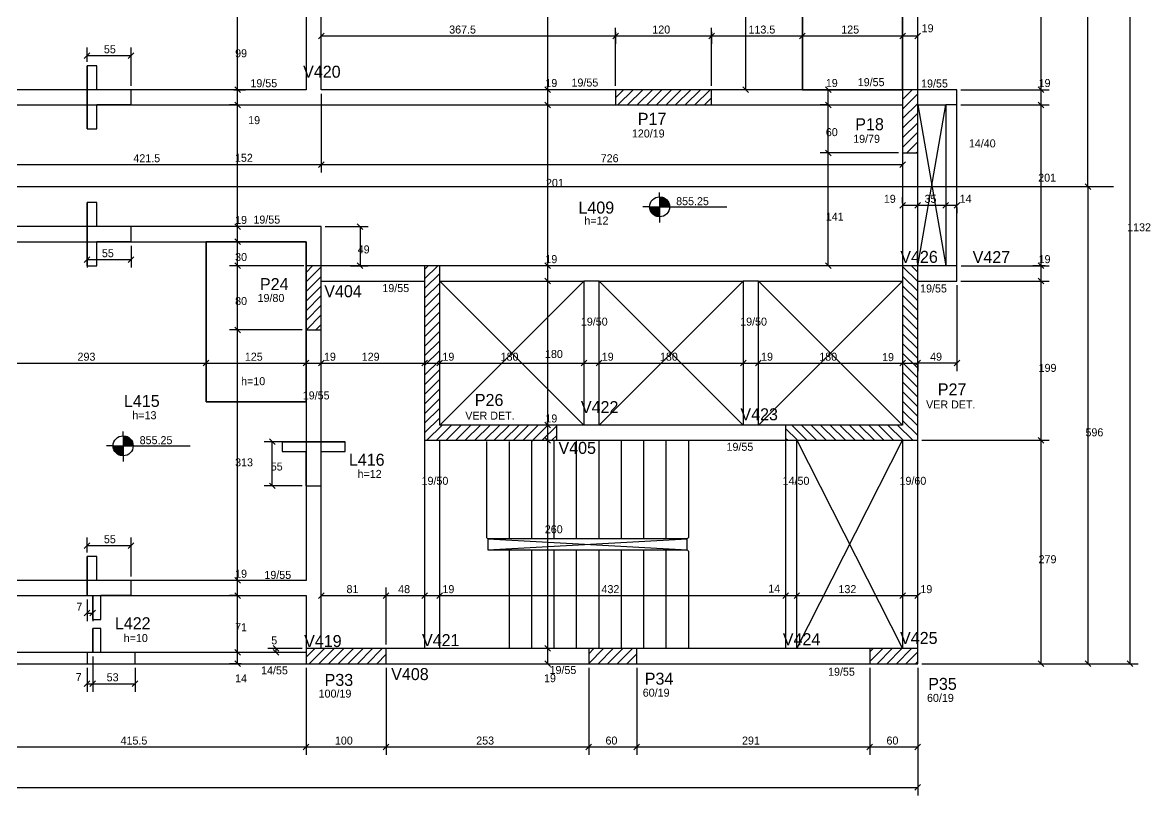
# Model space of a CAD drawing. Header units: metres. Extents: x -5 to 5810, y -6 to 3472.
# Drawn here: x 4354 to 5763, y 1891 to 2857 of the extents above; entities that cross this region are included whole.
import ezdxf

# ---------------------------------------------------------------- set-up
doc = ezdxf.new("R2010")
doc.units = ezdxf.units.M

msp = doc.modelspace()

# ---------------------------------------------------------------- linework, layer by layer
for centre in [(5150.186795, 2626.715016), (4480.042199, 2328.145008)]:
    msp.add_circle(centre, 12.5)
at = {"layer": '1', "color": 1}
for p, q in [((5472.59, 2754.025), (5507.59, 2553.025)), ((5472.59, 2553.025), (5507.59, 2754.025)), ((5472.59, 2754.025), (5507.59, 2553.025)), ((5472.59, 2553.025), (5507.59, 2754.025)), ((4875.59, 2534.025), (5055.59, 2354.025)), ((4875.59, 2354.025), (5055.59, 2534.025)), ((4875.59, 2534.025), (5055.59, 2354.025)), ((4875.59, 2354.025), (5055.59, 2534.025)), ((5074.59, 2534.025), (5254.59, 2354.025)), ((5074.59, 2354.025), (5254.59, 2534.025)), ((5074.59, 2534.025), (5254.59, 2354.025)), ((5074.59, 2354.025), (5254.59, 2534.025)), ((5273.59, 2534.025), (5453.59, 2354.025)), ((5273.59, 2354.025), (5453.59, 2534.025)), ((5273.59, 2534.025), (5453.59, 2354.025)), ((5273.59, 2354.025), (5453.59, 2534.025)), ((5321.59, 2335.025), (5453.59, 2075.025)), ((5321.59, 2075.025), (5453.59, 2335.025)), ((5321.59, 2335.025), (5453.59, 2075.025)), ((5321.59, 2075.025), (5453.59, 2335.025))]:
    msp.add_line(p, q, dxfattribs=at)
at = {"layer": '2', "color": 2}
for p, q in [((4724.054466, 2836.645057), (4731.125534, 2843.716124)), ((5091.554466, 2836.645057), (5098.625534, 2843.716124)), ((5211.554466, 2836.645057), (5218.625534, 2843.716124)), ((5211.554466, 2836.645057), (5218.625534, 2843.716124)), ((5325.054466, 2836.645057), (5332.125534, 2843.716124)), ((5325.054466, 2836.645057), (5332.125534, 2843.716124)), ((5450.054466, 2836.645057), (5457.125534, 2843.716124)), ((5450.054466, 2836.645057), (5457.125534, 2843.716124)), ((5450.054466, 2836.645057), (5457.125534, 2843.716124)), ((5469.054466, 2836.645057), (5476.125534, 2843.716124)), ((5469.054466, 2836.645057), (5476.125534, 2843.716124)), ((4431.469817, 2812.023682), (4438.540885, 2819.09475)), ((4431.469817, 2812.023682), (4438.540885, 2819.09475)), ((4486.469817, 2812.023682), (4493.540885, 2819.09475)), ((4486.469817, 2812.023682), (4493.540885, 2819.09475)), ((4626.466779, 2769.489466), (4619.395711, 2776.560534)), ((4626.466779, 2769.489466), (4619.395711, 2776.560534)), ((5014.010328, 2769.489466), (5006.93926, 2776.560534)), ((5014.010328, 2769.489466), (5006.93926, 2776.560534)), ((5014.010328, 2769.489466), (5006.93926, 2776.560534)), ((5261.304787, 2769.489466), (5254.23372, 2776.560534)), ((5364.334157, 2769.489466), (5357.263089, 2776.560534)), ((5364.334157, 2769.489466), (5357.263089, 2776.560534)), ((5630.121399, 2769.489466), (5623.050332, 2776.560534)), ((5630.121399, 2769.489466), (5623.050332, 2776.560534)), ((4626.466779, 2750.489466), (4619.395711, 2757.560534)), ((4626.466779, 2750.489466), (4619.395711, 2757.560534)), ((5014.010328, 2750.489466), (5006.93926, 2757.560534)), ((5014.010328, 2750.489466), (5006.93926, 2757.560534)), ((5364.334157, 2750.489466), (5357.263089, 2757.560534)), ((5364.334157, 2750.489466), (5357.263089, 2757.560534)), ((5630.121399, 2750.489466), (5623.050332, 2757.560534)), ((5630.121399, 2750.489466), (5623.050332, 2757.560534)), ((5364.334157, 2690.489466), (5357.263089, 2697.560534)), ((5364.334157, 2690.489466), (5357.263089, 2697.560534)), ((4724.054466, 2675.902112), (4731.125534, 2682.973179)), ((4724.054466, 2675.902112), (4731.125534, 2682.973179)), ((5450.054466, 2675.902112), (5457.125534, 2682.973179)), ((5688.664578, 2648.489466), (5681.59351, 2655.560534)), ((5450.054466, 2625.205038), (5457.125534, 2632.276105)), ((5469.054466, 2625.205038), (5476.125534, 2632.276105)), ((5469.054466, 2625.205038), (5476.125534, 2632.276105)), ((5504.054466, 2625.205038), (5511.125534, 2632.276105)), ((5504.054466, 2625.205038), (5511.125534, 2632.276105)), ((5518.054466, 2625.205038), (5525.125534, 2632.276105)), ((4626.466779, 2598.489466), (4619.395711, 2605.560534)), ((4626.466779, 2598.489466), (4619.395711, 2605.560534)), ((4772.554158, 2605.560534), (4779.625226, 2598.489466)), ((4626.466779, 2579.489466), (4619.395711, 2586.560534)), ((4626.466779, 2579.489466), (4619.395711, 2586.560534)), ((4431.469817, 2557.275305), (4438.540885, 2564.346373)), ((4486.469817, 2557.275305), (4493.540885, 2564.346373)), ((4626.466779, 2549.489466), (4619.395711, 2556.560534)), ((4626.466779, 2549.489466), (4619.395711, 2556.560534)), ((4772.554158, 2556.560534), (4779.625226, 2549.489466)), ((5014.010328, 2549.489466), (5006.93926, 2556.560534)), ((5014.010328, 2549.489466), (5006.93926, 2556.560534)), ((5364.334157, 2549.489466), (5357.263089, 2556.560534)), ((5630.121399, 2549.489466), (5623.050332, 2556.560534)), ((5630.121399, 2549.489466), (5623.050332, 2556.560534)), ((5014.010328, 2530.489466), (5006.93926, 2537.560534)), ((5014.010328, 2530.489466), (5006.93926, 2537.560534)), ((5630.121399, 2530.489466), (5623.050332, 2537.560534)), ((5630.121399, 2530.489466), (5623.050332, 2537.560534)), ((4626.466779, 2469.489466), (4619.395711, 2476.560534)), ((4626.466779, 2469.489466), (4619.395711, 2476.560534)), ((4580.054466, 2427.94605), (4587.125534, 2435.017118)), ((4580.054466, 2427.94605), (4587.125534, 2435.017118)), ((4705.054466, 2427.94605), (4712.125534, 2435.017118)), ((4705.054466, 2427.94605), (4712.125534, 2435.017118)), ((4705.054466, 2427.94605), (4712.125534, 2435.017118)), ((4724.054466, 2427.94605), (4731.125534, 2435.017118)), ((4724.054466, 2427.94605), (4731.125534, 2435.017118)), ((4853.054466, 2427.94605), (4860.125534, 2435.017118)), ((4853.054466, 2427.94605), (4860.125534, 2435.017118)), ((4872.054466, 2427.94605), (4879.125534, 2435.017118)), ((4872.054466, 2427.94605), (4879.125534, 2435.017118)), ((5052.054466, 2427.94605), (5059.125534, 2435.017118)), ((5052.054466, 2427.94605), (5059.125534, 2435.017118)), ((5071.054466, 2427.94605), (5078.125534, 2435.017118)), ((5071.054466, 2427.94605), (5078.125534, 2435.017118)), ((5251.054466, 2427.94605), (5258.125534, 2435.017118)), ((5251.054466, 2427.94605), (5258.125534, 2435.017118)), ((5270.054466, 2427.94605), (5277.125534, 2435.017118)), ((5270.054466, 2427.94605), (5277.125534, 2435.017118)), ((5450.054466, 2427.94605), (5457.125534, 2435.017118)), ((5450.054466, 2427.94605), (5457.125534, 2435.017118)), ((5476.125534, 2435.017118), (5469.054466, 2427.94605)), ((5469.054466, 2427.94605), (5476.125534, 2435.017118)), ((5469.054466, 2427.94605), (5476.125534, 2435.017118)), ((5525.125534, 2435.017118), (5518.054466, 2427.94605)), ((5014.010328, 2350.489466), (5006.93926, 2357.560534)), ((5014.010328, 2350.489466), (5006.93926, 2357.560534)), ((4669.947986, 2329.642791), (4662.876919, 2336.713858)), ((4669.947986, 2329.642791), (4662.876919, 2336.713858)), ((5014.010328, 2331.489466), (5006.93926, 2338.560534)), ((5014.010328, 2331.489466), (5006.93926, 2338.560534)), ((5630.121399, 2331.489466), (5623.050332, 2338.560534)), ((5630.121399, 2331.489466), (5623.050332, 2338.560534)), ((5630.121399, 2331.489466), (5623.050332, 2338.560534)), ((4669.947986, 2274.642791), (4662.876919, 2281.713858)), ((4669.947986, 2274.642791), (4662.876919, 2281.713858)), ((4431.469817, 2199.988981), (4438.540885, 2207.060049)), ((4431.469817, 2199.988981), (4438.540885, 2207.060049)), ((4486.469817, 2199.988981), (4493.540885, 2207.060049)), ((4486.469817, 2199.988981), (4493.540885, 2207.060049)), ((4626.466779, 2156.489466), (4619.395711, 2163.560534)), ((4626.466779, 2156.489466), (4619.395711, 2163.560534)), ((4626.466779, 2137.489466), (4619.395711, 2144.560534)), ((4626.466779, 2137.489466), (4619.395711, 2144.560534)), ((4724.054466, 2137.600859), (4731.125534, 2144.671927)), ((4805.054466, 2137.600859), (4812.125534, 2144.671927)), ((4805.054466, 2137.600859), (4812.125534, 2144.671927)), ((4853.054466, 2137.600859), (4860.125534, 2144.671927)), ((4853.054466, 2137.600859), (4860.125534, 2144.671927)), ((4872.054466, 2137.600859), (4879.125534, 2144.671927)), ((4872.054466, 2137.600859), (4879.125534, 2144.671927)), ((5304.054466, 2137.600859), (5311.125534, 2144.671927)), ((5304.054466, 2137.600859), (5311.125534, 2144.671927)), ((5318.054466, 2137.600859), (5325.125534, 2144.671927)), ((5318.054466, 2137.600859), (5325.125534, 2144.671927)), ((5450.054466, 2137.600859), (5457.125534, 2144.671927)), ((5450.054466, 2137.600859), (5457.125534, 2144.671927)), ((5469.054466, 2137.600859), (5476.125534, 2144.671927)), ((4431.469817, 2115.695846), (4438.540885, 2122.766914)), ((4431.469817, 2115.695846), (4438.540885, 2122.766914)), ((4438.469817, 2115.695846), (4445.540885, 2122.766914)), ((4438.469817, 2115.695846), (4445.540885, 2122.766914)), ((4626.466779, 2066.489466), (4619.395711, 2073.560534)), ((4626.466779, 2066.489466), (4619.395711, 2073.560534)), ((4667.453639, 2078.560534), (4674.524707, 2071.489466)), ((4667.453639, 2073.560534), (4674.524707, 2066.489466)), ((5014.010328, 2071.489466), (5006.93926, 2078.560534)), ((5014.010328, 2071.489466), (5006.93926, 2078.560534)), ((4626.466779, 2052.489466), (4619.395711, 2059.560534)), ((5014.010328, 2052.489466), (5006.93926, 2059.560534)), ((5630.121399, 2052.489466), (5623.050332, 2059.560534)), ((5681.59351, 2059.560534), (5688.664578, 2052.489466)), ((5741.298209, 2052.489466), (5734.227141, 2059.560534)), ((5741.298209, 2052.489466), (5734.227141, 2059.560534)), ((4431.469817, 2027.494242), (4438.540885, 2034.56531)), ((4431.469817, 2027.494242), (4438.540885, 2034.56531)), ((4438.469817, 2027.494242), (4445.540885, 2034.56531)), ((4438.469817, 2027.494242), (4445.540885, 2034.56531)), ((4438.469817, 2027.494242), (4445.540885, 2034.56531)), ((4438.469817, 2027.494242), (4445.540885, 2034.56531)), ((4491.469817, 2027.494242), (4498.540885, 2034.56531)), ((4491.469817, 2027.494242), (4498.540885, 2034.56531)), ((4705.054466, 1948.438085), (4712.125534, 1955.509152)), ((4705.054466, 1948.438085), (4712.125534, 1955.509152)), ((4805.054466, 1948.438085), (4812.125534, 1955.509152)), ((4805.054466, 1948.438085), (4812.125534, 1955.509152)), ((5058.054466, 1948.438085), (5065.125534, 1955.509152)), ((5058.054466, 1948.438085), (5065.125534, 1955.509152)), ((5118.054466, 1948.438085), (5125.125534, 1955.509152)), ((5118.054466, 1948.438085), (5125.125534, 1955.509152)), ((5409.054466, 1948.438085), (5416.125534, 1955.509152)), ((5409.054466, 1948.438085), (5416.125534, 1955.509152)), ((5469.054466, 1948.438085), (5476.125534, 1955.509152)), ((5469.054466, 1897.874697), (5476.125534, 1904.945765))]:
    msp.add_line(p, q, dxfattribs=at)
at = {"layer": '3', "color": 3}
for p, q in [((5095.09, 2763.051836), (5105.063164, 2773.025)), ((5098.08398, 2754.025), (5117.08398, 2773.025)), ((5110.104795, 2754.025), (5129.104795, 2773.025)), ((5122.12561, 2754.025), (5141.12561, 2773.025)), ((5134.146425, 2754.025), (5153.146425, 2773.025)), ((5146.167241, 2754.025), (5165.167241, 2773.025)), ((5158.188056, 2754.025), (5177.188056, 2773.025)), ((5170.208871, 2754.025), (5189.208871, 2773.025)), ((5182.229687, 2754.025), (5201.229687, 2773.025)), ((5194.250502, 2754.025), (5213.250502, 2773.025)), ((5206.271317, 2754.025), (5215.09, 2762.843683)), ((5453.59, 2772.948193), (5453.666807, 2773.025)), ((5453.59, 2760.927377), (5465.687623, 2773.025)), ((5453.59, 2748.906562), (5472.59, 2767.906562)), ((5453.59, 2736.885747), (5472.59, 2755.885747)), ((5453.59, 2724.864931), (5472.59, 2743.864931)), ((5453.59, 2712.844116), (5472.59, 2731.844116)), ((5453.59, 2700.823301), (5472.59, 2719.823301)), ((5458.812514, 2694.025), (5472.59, 2707.802486)), ((5470.83333, 2694.025), (5472.59, 2695.78167)), ((5150.186795, 2639.215016), (5150.186795, 2644.71976)), ((5150.186795, 2639.215016), (5150.186795, 2614.215016)), ((5150.186795, 2638.607669), (5154.03592, 2638.607669)), ((5150.186795, 2637.81482), (5155.935258, 2637.81482)), ((5150.186795, 2637.021971), (5157.259053, 2637.021971)), ((5150.186795, 2636.22911), (5158.294314, 2636.22911)), ((5150.186795, 2635.43632), (5159.141654, 2635.43632)), ((5150.186795, 2634.643471), (5159.850663, 2634.643471)), ((5137.686795, 2626.715016), (5129.260091, 2626.715016)), ((5150.186747, 2625.922215), (5137.686747, 2625.922215)), ((5137.686795, 2626.715016), (5162.686795, 2626.715016)), ((5150.186747, 2625.129366), (5137.787741, 2625.129366)), ((5150.186747, 2624.336517), (5137.915105, 2624.336517)), ((5150.186747, 2623.543668), (5138.095731, 2623.543668)), ((5150.186747, 2622.750866), (5138.332003, 2622.750866)), ((5150.186747, 2621.95797), (5138.627309, 2621.95797)), ((5150.186747, 2621.165168), (5138.986367, 2621.165168)), ((5150.186795, 2633.85061), (5160.45, 2633.85061)), ((5150.186795, 2633.057761), (5160.958022, 2633.057761)), ((5150.186795, 2632.264912), (5161.387175, 2632.264912)), ((5150.186795, 2631.472063), (5161.746234, 2631.472063)), ((5150.186795, 2630.679214), (5162.041539, 2630.679214)), ((5150.186795, 2629.886413), (5162.277812, 2629.886413)), ((5150.186795, 2629.093564), (5162.45839, 2629.093564)), ((5150.186795, 2628.300715), (5162.585801, 2628.300715)), ((5150.186795, 2627.507865), (5162.686795, 2627.507865)), ((5162.686795, 2626.715016), (5234.109544, 2626.715016)), ((5150.186747, 2620.372319), (5139.41552, 2620.372319)), ((5150.186747, 2619.57947), (5139.923543, 2619.57947)), ((5150.186747, 2618.786621), (5140.522927, 2618.786621)), ((5150.186747, 2617.99382), (5141.231889, 2617.99382)), ((5150.186747, 2617.200911), (5142.079228, 2617.200911)), ((5150.186747, 2616.40811), (5143.114489, 2616.40811)), ((5150.186747, 2615.615261), (5144.438285, 2615.615261)), ((5150.186747, 2614.822412), (5146.33767, 2614.822412)), ((5150.186795, 2614.215016), (5150.186795, 2607.346484)), ((4708.59, 2544.84325), (4716.77175, 2553.025)), ((4708.59, 2532.822434), (4727.59, 2551.822434)), ((4856.59, 2548.593466), (4861.021534, 2553.025)), ((4856.59, 2536.572651), (4873.042349, 2553.025)), ((5453.59, 2552.272977), (5472.59, 2533.272977)), ((5464.858792, 2553.025), (5472.59, 2545.293792)), ((4708.59, 2520.801619), (4727.59, 2539.801619)), ((4856.59, 2524.551836), (4875.59, 2543.551836)), ((5453.59, 2540.252161), (5472.59, 2521.252161)), ((4708.59, 2508.780804), (4727.59, 2527.780804)), ((4856.59, 2512.53102), (4875.59, 2531.53102)), ((5453.59, 2528.231346), (5472.59, 2509.231346)), ((4708.59, 2496.759988), (4727.59, 2515.759988)), ((4856.59, 2500.510205), (4875.59, 2519.510205)), ((5453.59, 2516.210531), (5472.59, 2497.210531)), ((4708.59, 2484.739173), (4727.59, 2503.739173)), ((4856.59, 2488.48939), (4875.59, 2507.48939)), ((4856.59, 2476.468575), (4875.59, 2495.468575)), ((5453.59, 2504.189715), (5472.59, 2485.189715)), ((4708.896642, 2473.025), (4727.59, 2491.718358)), ((4720.917457, 2473.025), (4727.59, 2479.697543)), ((4856.59, 2464.447759), (4875.59, 2483.447759)), ((5453.59, 2492.1689), (5472.59, 2473.1689)), ((5453.59, 2480.148085), (5472.59, 2461.148085)), ((4856.59, 2452.426944), (4875.59, 2471.426944)), ((5453.59, 2468.12727), (5472.59, 2449.12727)), ((4856.59, 2440.406129), (4875.59, 2459.406129)), ((5453.59, 2456.106454), (5472.59, 2437.106454)), ((4856.59, 2428.385313), (4875.59, 2447.385313)), ((5453.59, 2444.085639), (5472.59, 2425.085639)), ((4856.59, 2416.364498), (4875.59, 2435.364498)), ((4856.59, 2404.343683), (4875.59, 2423.343683)), ((5453.59, 2432.064824), (5472.59, 2413.064824)), ((4856.59, 2392.322868), (4875.59, 2411.322868)), ((5453.59, 2420.044009), (5472.59, 2401.044009)), ((4856.59, 2380.302052), (4875.59, 2399.302052)), ((5453.59, 2408.023193), (5472.59, 2389.023193)), ((5453.59, 2396.002378), (5472.59, 2377.002378)), ((4856.59, 2368.281237), (4875.59, 2387.281237)), ((5453.59, 2383.981563), (5472.59, 2364.981563)), ((4856.59, 2356.260422), (4875.59, 2375.260422)), ((5453.59, 2371.960747), (5472.59, 2352.960747)), ((4856.59, 2344.239606), (4875.59, 2363.239606)), ((4859.396209, 2335.025), (4878.396209, 2354.025)), ((4871.417024, 2335.025), (4890.417024, 2354.025)), ((4883.437839, 2335.025), (4902.437839, 2354.025)), ((4895.458655, 2335.025), (4914.458655, 2354.025)), ((4907.47947, 2335.025), (4926.47947, 2354.025)), ((4919.500285, 2335.025), (4938.500285, 2354.025)), ((4931.521101, 2335.025), (4950.521101, 2354.025)), ((4943.541916, 2335.025), (4962.541916, 2354.025)), ((4955.562731, 2335.025), (4974.562731, 2354.025)), ((4967.583546, 2335.025), (4986.583546, 2354.025)), ((4979.604362, 2335.025), (4998.604362, 2354.025)), ((4991.625177, 2335.025), (5010.625177, 2354.025)), ((5003.645992, 2335.025), (5021.59, 2352.969008)), ((5315.255149, 2354.025), (5334.255149, 2335.025)), ((5327.275964, 2354.025), (5346.275964, 2335.025)), ((5339.296779, 2354.025), (5358.296779, 2335.025)), ((5351.317595, 2354.025), (5370.317595, 2335.025)), ((5363.33841, 2354.025), (5382.33841, 2335.025)), ((5375.359225, 2354.025), (5394.359225, 2335.025)), ((5387.38004, 2354.025), (5406.38004, 2335.025)), ((5399.400856, 2354.025), (5418.400856, 2335.025)), ((5411.421671, 2354.025), (5430.421671, 2335.025)), ((5423.442486, 2354.025), (5442.442486, 2335.025)), ((5435.463302, 2354.025), (5454.463302, 2335.025)), ((5447.484117, 2354.025), (5466.484117, 2335.025)), ((5453.59, 2359.939932), (5472.59, 2340.939932)), ((4480.042199, 2340.645008), (4480.042199, 2346.149752)), ((4480.042199, 2340.645008), (4480.042199, 2315.645008)), ((4480.042199, 2340.037661), (4483.891324, 2340.037661)), ((4480.042199, 2339.244811), (4485.790662, 2339.244811)), ((5015.666807, 2335.025), (5021.59, 2340.948193)), ((5307.59, 2349.669333), (5322.234333, 2335.025)), ((4467.542199, 2328.145008), (4459.115495, 2328.145008)), ((4480.042152, 2327.352207), (4467.542152, 2327.352207)), ((4467.542199, 2328.145008), (4492.542199, 2328.145008)), ((4480.042152, 2326.559358), (4467.643146, 2326.559358)), ((4480.042152, 2325.766509), (4467.770509, 2325.766509)), ((4480.042152, 2324.973659), (4467.951135, 2324.973659)), ((4480.042199, 2338.451962), (4487.114457, 2338.451962)), ((4480.042199, 2337.659101), (4488.149719, 2337.659101)), ((4480.042199, 2336.866312), (4488.997058, 2336.866312)), ((4480.042199, 2336.073463), (4489.706067, 2336.073463)), ((4480.042199, 2335.280602), (4490.305404, 2335.280602)), ((4480.042199, 2334.487753), (4490.813426, 2334.487753)), ((4480.042199, 2333.694904), (4491.24258, 2333.694904)), ((4480.042199, 2332.902055), (4491.601638, 2332.902055)), ((4480.042199, 2332.109206), (4491.896943, 2332.109206)), ((4480.042199, 2331.316404), (4492.133216, 2331.316404)), ((4480.042199, 2330.523555), (4492.313794, 2330.523555)), ((4480.042199, 2329.730706), (4492.441205, 2329.730706)), ((4480.042199, 2328.937857), (4492.542199, 2328.937857)), ((4492.542199, 2328.145008), (4563.964948, 2328.145008)), ((5307.59, 2337.648518), (5310.213518, 2335.025)), ((4480.042152, 2324.180858), (4468.187408, 2324.180858)), ((4480.042152, 2323.387961), (4468.482713, 2323.387961)), ((4480.042152, 2322.59516), (4468.841771, 2322.59516)), ((4480.042152, 2321.802311), (4469.270925, 2321.802311)), ((4480.042152, 2321.009462), (4469.778947, 2321.009462)), ((4480.042152, 2320.216613), (4470.378331, 2320.216613)), ((4480.042152, 2319.423811), (4471.087293, 2319.423811)), ((4480.042152, 2318.630903), (4471.934633, 2318.630903)), ((4480.042152, 2317.838101), (4472.969894, 2317.838101)), ((4480.042152, 2317.045252), (4474.293689, 2317.045252)), ((4480.042152, 2316.252403), (4476.193074, 2316.252403)), ((4480.042199, 2315.645008), (4480.042199, 2308.776476)), ((4708.59, 2064.010638), (4719.604362, 2075.025)), ((4712.625177, 2056.025), (4731.625177, 2075.025)), ((4724.645992, 2056.025), (4743.645992, 2075.025)), ((4736.666807, 2056.025), (4755.666807, 2075.025)), ((4748.687623, 2056.025), (4767.687623, 2075.025)), ((4760.708438, 2056.025), (4779.708438, 2075.025)), ((4772.729253, 2056.025), (4791.729253, 2075.025)), ((4784.750069, 2056.025), (4803.750069, 2075.025)), ((5061.59, 2068.406995), (5068.208005, 2075.025)), ((5061.59, 2056.38618), (5080.22882, 2075.025)), ((5073.249635, 2056.025), (5092.249635, 2075.025)), ((5085.270451, 2056.025), (5104.270451, 2075.025)), ((5097.291266, 2056.025), (5116.291266, 2075.025)), ((5412.59, 2070.803352), (5416.811648, 2075.025)), ((5412.59, 2058.782537), (5428.832463, 2075.025)), ((5421.853278, 2056.025), (5440.853278, 2075.025)), ((5433.874094, 2056.025), (5452.874094, 2075.025)), ((5445.894909, 2056.025), (5464.894909, 2075.025)), ((4796.770884, 2056.025), (4808.59, 2067.844116)), ((5109.312081, 2056.025), (5121.59, 2068.302919)), ((5457.915724, 2056.025), (5472.59, 2070.699276)), ((5469.93654, 2056.025), (5472.59, 2058.67846)), ((5121.332896, 2056.025), (5121.59, 2056.282104))]:
    msp.add_line(p, q, dxfattribs=at)
for points in [[(5453.59, 3053.025), (5453.59, 2773.025)], [(5472.59, 2773.025), (5472.59, 3053.025)], [(5328.59, 2773.025), (5453.59, 2773.025), (5453.59, 2973.025), (5328.59, 2973.025), (5328.59, 2773.025)], [(4708.59, 2872.025), (4708.59, 2773.025)], [(4727.59, 2773.025), (4727.59, 2872.025)], [(4708.59, 2773.025), (4306.09, 2773.025)], [(5095.09, 2773.025), (4727.59, 2773.025)], [(5453.59, 2773.025), (5215.09, 2773.025)], [(5521.59, 2773.025), (5472.59, 2773.025)], [(5521.59, 2534.025), (5521.59, 2773.025)], [(4306.09, 2754.025), (4718.09, 2754.025)], [(4718.09, 2754.025), (5095.09, 2754.025)], [(5215.09, 2754.025), (5453.59, 2754.025)], [(5472.59, 2754.025), (5507.59, 2754.025)], [(5521.59, 2754.025), (5507.59, 2754.025)], [(5507.59, 2754.025), (5507.59, 2553.025)], [(5453.59, 2694.025), (5453.59, 2553.025)], [(5472.59, 2553.025), (5472.59, 2694.025)], [(4727.59, 2602.025), (4281.09, 2602.025)], [(4727.59, 2553.025), (4727.59, 2602.025)], [(4290.59, 2583.025), (4708.59, 2583.025)], [(4583.59, 2383.025), (4708.59, 2383.025), (4708.59, 2583.025), (4583.59, 2583.025), (4583.59, 2383.025)], [(4708.59, 2583.025), (4708.59, 2553.025)], [(4856.59, 2553.025), (4727.59, 2553.025)], [(5065.09, 2553.025), (4875.59, 2553.025)], [(5264.09, 2553.025), (5065.09, 2553.025)], [(5453.59, 2553.025), (5264.09, 2553.025)], [(5507.59, 2553.025), (5472.59, 2553.025)], [(5521.59, 2553.025), (5507.59, 2553.025)], [(4727.59, 2534.025), (4856.59, 2534.025)], [(4875.59, 2534.025), (5055.59, 2534.025)], [(5074.59, 2534.025), (5055.59, 2534.025)], [(5055.59, 2534.025), (5055.59, 2354.025)], [(5074.59, 2354.025), (5074.59, 2534.025)], [(5074.59, 2534.025), (5254.59, 2534.025)], [(5273.59, 2534.025), (5254.59, 2534.025)], [(5254.59, 2534.025), (5254.59, 2354.025)], [(5273.59, 2354.025), (5273.59, 2534.025)], [(5273.59, 2534.025), (5453.59, 2534.025)], [(5472.59, 2534.025), (5521.59, 2534.025)], [(4708.59, 2473.025), (4708.59, 2160.025)], [(4727.59, 2157.747239), (4727.59, 2473.025)], [(5055.59, 2354.025), (5021.59, 2354.025)], [(5074.59, 2354.025), (5055.59, 2354.025)], [(5254.59, 2354.025), (5074.59, 2354.025)], [(5273.59, 2354.025), (5254.59, 2354.025)], [(5307.59, 2354.025), (5273.59, 2354.025)], [(4856.59, 2335.025), (4856.59, 2075.025)], [(4875.59, 2075.025), (4875.59, 2335.025)], [(5021.59, 2335.025), (5065.09, 2335.025)], [(5065.09, 2335.025), (5264.09, 2335.025)], [(5264.09, 2335.025), (5307.59, 2335.025)], [(5307.59, 2335.025), (5307.59, 2075.025)], [(5321.59, 2075.025), (5321.59, 2335.025)], [(5453.59, 2335.025), (5453.59, 2075.025)], [(5472.59, 2075.025), (5472.59, 2335.025)], [(4708.59, 2160.025), (4290.59, 2160.025)], [(4727.59, 2075.025), (4727.59, 2157.747239)], [(4290.59, 2141.025), (4708.59, 2141.025)], [(4708.59, 2141.025), (4708.59, 2075.025)], [(4856.59, 2075.025), (4808.59, 2075.025)], [(4875.59, 2075.025), (4856.59, 2075.025)], [(5061.59, 2075.025), (4875.59, 2075.025)], [(5307.59, 2075.025), (5121.59, 2075.025)], [(5321.59, 2075.025), (5307.59, 2075.025)], [(5412.59, 2075.025), (5321.59, 2075.025)], [(4708.59, 2070.025), (4293.09, 2070.025)], [(4293.09, 2056.025), (4708.59, 2056.025)], [(4808.59, 2056.025), (4866.09, 2056.025)], [(4866.09, 2056.025), (5061.59, 2056.025)], [(5121.59, 2056.025), (5314.59, 2056.025)], [(5314.59, 2056.025), (5412.59, 2056.025)]]:
    msp.add_lwpolyline(points, dxfattribs=at)
at = {"layer": '6', "color": 6}
for p, q in [((4435.005351, 2773.025), (4435.005351, 2803.025)), ((4447.005351, 2773.025), (4447.005351, 2803.025)), ((4435.005351, 2754.025), (4435.005351, 2773.025)), ((4490.005351, 2773.025), (4447.005351, 2773.025)), ((4490.005351, 2754.025), (4490.005351, 2773.025)), ((4435.005351, 2724.025), (4435.005351, 2754.025)), ((4490.005351, 2754.025), (4447.005351, 2754.025)), ((4447.005351, 2724.025), (4447.005351, 2754.025)), ((4435.005351, 2602.025), (4435.005351, 2632.025)), ((4447.005351, 2602.025), (4447.005351, 2632.025)), ((4435.005351, 2583.025), (4435.005351, 2602.025)), ((4490.005351, 2602.025), (4447.005351, 2602.025)), ((4490.005351, 2583.025), (4490.005351, 2602.025)), ((4435.005351, 2553.025), (4435.005351, 2583.025)), ((4490.005351, 2583.025), (4447.005351, 2583.025)), ((4447.005351, 2553.025), (4447.005351, 2583.025)), ((4678.59, 2333.178324), (4708.59, 2333.178324)), ((4708.59, 2333.178324), (4727.59, 2333.178324)), ((4727.59, 2333.178324), (4757.59, 2333.178324)), ((4678.59, 2321.178324), (4708.59, 2321.178324)), ((4708.59, 2278.178324), (4708.59, 2321.178324)), ((4727.59, 2321.178324), (4757.59, 2321.178324)), ((4727.59, 2278.178324), (4727.59, 2321.178324)), ((4708.59, 2278.178324), (4727.59, 2278.178324)), ((4435.005351, 2160.025), (4435.005351, 2190.025)), ((4447.005351, 2160.025), (4447.005351, 2190.025)), ((4435.005351, 2141.025), (4435.005351, 2160.025)), ((4490.005351, 2160.025), (4447.005351, 2160.025)), ((4490.005351, 2141.025), (4490.005351, 2160.025)), ((4435.005351, 2141.025), (4442.005351, 2141.025)), ((4442.005351, 2111.025), (4442.005351, 2141.025)), ((4490.005351, 2141.025), (4452.005351, 2141.025)), ((4452.005351, 2111.025), (4452.005351, 2141.025)), ((4442.005351, 2070.025), (4442.005351, 2100.025)), ((4452.005351, 2070.025), (4452.005351, 2100.025)), ((4435.005351, 2070.025), (4435.005351, 2056.025)), ((4442.005351, 2070.025), (4435.005351, 2070.025)), ((4495.005351, 2070.025), (4452.005351, 2070.025)), ((4495.005351, 2056.025), (4495.005351, 2070.025)), ((4435.005351, 2056.025), (4495.005351, 2056.025))]:
    msp.add_line(p, q, dxfattribs=at)
at = {"layer": '7', "color": 7}
for points in [[(5095.09, 2754.025), (5215.09, 2754.025), (5215.09, 2773.025), (5095.09, 2773.025), (5095.09, 2754.025)], [(5453.59, 2694.025), (5472.59, 2694.025), (5472.59, 2773.025), (5453.59, 2773.025), (5453.59, 2694.025)], [(4708.59, 2473.025), (4727.59, 2473.025), (4727.59, 2553.025), (4708.59, 2553.025), (4708.59, 2473.025)], [(4856.59, 2335.025), (5021.59, 2335.025), (5021.59, 2354.025), (4875.59, 2354.025), (4875.59, 2553.025), (4856.59, 2553.025), (4856.59, 2335.025)], [(5472.59, 2335.025), (5472.59, 2553.025), (5453.59, 2553.025), (5453.59, 2354.025), (5307.59, 2354.025), (5307.59, 2335.025), (5472.59, 2335.025)], [(4708.59, 2056.025), (4808.59, 2056.025), (4808.59, 2075.025), (4708.59, 2075.025), (4708.59, 2056.025)], [(5061.59, 2056.025), (5121.59, 2056.025), (5121.59, 2075.025), (5061.59, 2075.025), (5061.59, 2056.025)], [(5412.59, 2056.025), (5472.59, 2056.025), (5472.59, 2075.025), (5412.59, 2075.025), (5412.59, 2056.025)]]:
    msp.add_lwpolyline(points, dxfattribs=at)
at = {"layer": '8', "color": 8}
for points in [[(4435.005351, 2724.025), (4447.005351, 2724.025), (4447.005351, 2754.025), (4490.005351, 2754.025), (4490.005351, 2773.025), (4447.005351, 2773.025), (4447.005351, 2803.025), (4435.005351, 2803.025), (4435.005351, 2724.025)], [(4435.005351, 2553.025), (4447.005351, 2553.025), (4447.005351, 2583.025), (4490.005351, 2583.025), (4490.005351, 2602.025), (4447.005351, 2602.025), (4447.005351, 2632.025), (4435.005351, 2632.025), (4435.005351, 2553.025)], [(4678.59, 2333.178324), (4678.59, 2321.178324), (4708.59, 2321.178324), (4708.59, 2278.178324), (4727.59, 2278.178324), (4727.59, 2321.178324), (4757.59, 2321.178324), (4757.59, 2333.178324), (4678.59, 2333.178324)], [(4442.005351, 2111.025), (4452.005351, 2111.025), (4452.005351, 2141.025), (4490.005351, 2141.025), (4490.005351, 2160.025), (4447.005351, 2160.025), (4447.005351, 2190.025), (4435.005351, 2190.025), (4435.005351, 2141.025), (4442.005351, 2141.025), (4442.005351, 2111.025)], [(4435.005351, 2056.025), (4495.005351, 2056.025), (4495.005351, 2070.025), (4452.005351, 2070.025), (4452.005351, 2100.025), (4442.005351, 2100.025), (4442.005351, 2070.025), (4435.005351, 2070.025), (4435.005351, 2056.025)]]:
    msp.add_lwpolyline(points, dxfattribs=at)
at = {"layer": '9', "color": 9}
for p, q in [((5685.129044, 2652.025), (5685.129044, 3188.025)), ((5737.762675, 2056.025), (5737.762675, 3188.025)), ((5010.474794, 2773.025), (5010.474794, 3084.025)), ((5626.585866, 2773.025), (5626.585866, 3053.025)), ((5257.769254, 2773.025), (5257.769254, 2973.025)), ((4622.931245, 2773.025), (4622.931245, 2872.025)), ((4727.59, 2820.794713), (4727.59, 2850.180591)), ((5095.09, 2778.025), (5095.09, 2850.180591)), ((5215.09, 2778.025), (5215.09, 2850.180591)), ((5328.59, 2846.860146), (5328.59, 2830.180591)), ((4727.59, 2840.180591), (5095.09, 2840.180591)), ((5095.09, 2845.180591), (5095.09, 2830.180591)), ((5095.09, 2840.180591), (5215.09, 2840.180591)), ((5215.09, 2845.180591), (5215.09, 2830.180591)), ((5215.09, 2845.180591), (5215.09, 2830.180591)), ((5215.09, 2840.180591), (5328.59, 2840.180591)), ((5328.59, 2840.180591), (5453.59, 2840.180591)), ((5453.59, 2843.258446), (5453.59, 2830.180591)), ((5453.59, 2840.180591), (5472.59, 2840.180591)), ((4435.005351, 2808.025), (4435.005351, 2825.559216)), ((4435.005351, 2808.025), (4435.005351, 2825.559216)), ((4490.005351, 2778.025), (4490.005351, 2825.559216)), ((4490.005351, 2778.025), (4490.005351, 2825.559216)), ((4435.005351, 2815.559216), (4490.005351, 2815.559216)), ((4435.005351, 2815.559216), (4490.005351, 2815.559216)), ((4618.272156, 2773.025), (4632.931245, 2773.025)), ((4622.931245, 2754.025), (4622.931245, 2773.025)), ((4727.59, 2768.025), (4727.59, 2669.437645)), ((5010.474794, 2754.025), (5010.474794, 2773.025)), ((5278.301404, 2773.025), (5247.769254, 2773.025)), ((5363.448634, 2773.025), (5350.798623, 2773.025)), ((5362.881931, 2773.025), (5350.798623, 2773.025)), ((5360.798623, 2754.025), (5360.798623, 2773.025)), ((5526.59, 2773.025), (5636.585866, 2773.025)), ((5626.585866, 2754.025), (5626.585866, 2773.025)), ((4620.996272, 2754.025), (4612.931245, 2754.025)), ((4622.931245, 2602.025), (4622.931245, 2754.025)), ((4727.59, 2749.025), (4727.59, 2669.437645)), ((5010.474794, 2553.025), (5010.474794, 2754.025)), ((5358.715279, 2754.025), (5350.798623, 2754.025)), ((5360.798623, 2694.025), (5360.798623, 2754.025)), ((5526.59, 2754.025), (5636.585866, 2754.025)), ((5626.585866, 2553.025), (5626.585866, 2754.025)), ((5448.59, 2694.025), (5350.798623, 2694.025)), ((5360.798623, 2553.025), (5360.798623, 2694.025)), ((4306.09, 2679.437645), (4727.59, 2679.437645)), ((4727.59, 2679.437645), (5453.59, 2679.437645)), ((5453.59, 2689.025), (5453.59, 2669.437645)), ((1835.89007, 2652.025), (5717.148403, 2652.025)), ((5685.129044, 2652.025), (5685.129044, 2056.025)), ((5453.59, 2631.287198), (5453.59, 2638.740572)), ((5472.59, 2633.214849), (5472.59, 2638.740572)), ((5453.59, 2628.740572), (5472.59, 2628.740572)), ((5472.59, 2628.740572), (5507.59, 2628.740572)), ((5507.59, 2628.822559), (5507.59, 2618.740572)), ((5507.59, 2628.740572), (5521.59, 2628.740572)), ((5521.59, 2625.843463), (5521.59, 2618.740572)), ((4620.598323, 2602.025), (4612.931245, 2602.025)), ((4622.931245, 2583.025), (4622.931245, 2602.025)), ((4732.59, 2602.025), (4786.089692, 2602.025)), ((4776.089692, 2602.025), (4776.089692, 2553.025)), ((4621.003449, 2583.025), (4632.931245, 2583.025)), ((4622.931245, 2553.025), (4622.931245, 2583.025)), ((4435.005351, 2578.025), (4435.005351, 2550.810839)), ((4490.005351, 2578.025), (4490.005351, 2550.810839)), ((4435.005351, 2560.810839), (4490.005351, 2560.810839)), ((4705.822265, 2553.025), (4612.931245, 2553.025)), ((4622.931245, 2473.025), (4622.931245, 2553.025)), ((4764.264124, 2553.025), (4786.089692, 2553.025)), ((5010.474794, 2534.025), (5010.474794, 2553.025)), ((5367.881913, 2553.025), (5350.798623, 2553.025)), ((5526.736009, 2553.025), (5636.585866, 2553.025)), ((5631.585866, 2553.025), (5616.585866, 2553.025)), ((5626.585866, 2534.025), (5626.585866, 2553.025)), ((5010.474794, 2354.025), (5010.474794, 2534.025)), ((5521.59, 2529.025), (5521.59, 2421.481584)), ((5526.59, 2534.025), (5636.585866, 2534.025)), ((5626.585866, 2335.025), (5626.585866, 2534.025)), ((4703.59, 2473.025), (4612.931245, 2473.025)), ((4622.931245, 2160.025), (4622.931245, 2473.025)), ((4583.59, 2431.924445), (4583.59, 2441.481584)), ((4290.59, 2431.481584), (4583.59, 2431.481584)), ((4583.59, 2431.481584), (4708.59, 2431.481584)), ((4708.59, 2431.481584), (4727.59, 2431.481584)), ((4727.59, 2431.481584), (4856.59, 2431.481584)), ((4856.59, 2431.481584), (4875.59, 2431.481584)), ((4875.59, 2431.481584), (5055.59, 2431.481584)), ((5055.59, 2431.481584), (5074.59, 2431.481584)), ((5074.59, 2431.481584), (5254.59, 2431.481584)), ((5254.59, 2431.481584), (5273.59, 2431.481584)), ((5273.59, 2431.481584), (5453.59, 2431.481584)), ((5453.59, 2431.481584), (5472.59, 2431.481584)), ((5472.59, 2433.603959), (5472.59, 2421.481584)), ((5521.59, 2431.481584), (5472.59, 2431.481584)), ((5010.474794, 2335.025), (5010.474794, 2354.025)), ((4680.081205, 2333.178324), (4656.412453, 2333.178324)), ((4680.081205, 2333.178324), (4656.412453, 2333.178324)), ((4666.412453, 2278.178324), (4666.412453, 2333.178324)), ((4666.412453, 2278.178324), (4666.412453, 2333.178324)), ((4934.09, 2333.525), (4934.09, 2213.525)), ((4962.09, 2333.525), (4962.09, 2212.025)), ((4991.59, 2335.025), (4990.09, 2333.525)), ((4990.09, 2333.525), (4990.09, 2212.025)), ((5014.010328, 2331.489466), (5006.93926, 2338.560534)), ((5014.010328, 2331.489466), (5006.93926, 2338.560534)), ((5014.010328, 2331.489466), (5006.93926, 2338.560534)), ((5014.010328, 2331.489466), (5006.93926, 2338.560534)), ((5010.474794, 2075.025), (5010.474794, 2335.025)), ((5010.474794, 2075.025), (5010.474794, 2335.025)), ((5010.474794, 2075.025), (5010.474794, 2335.025)), ((5018.09, 2335.025), (5018.09, 2212.025)), ((5046.09, 2335.025), (5046.09, 2212.025)), ((5074.09, 2335.025), (5074.09, 2212.025)), ((5102.09, 2335.025), (5102.09, 2212.025)), ((5130.09, 2335.025), (5130.09, 2212.025)), ((5158.09, 2335.025), (5158.09, 2212.025)), ((5186.09, 2335.025), (5186.09, 2213.525)), ((5477.59, 2335.025), (5636.585866, 2335.025)), ((5605.113926, 2335.025), (5636.585866, 2335.025)), ((5626.585866, 2056.025), (5626.585866, 2335.025)), ((4703.59, 2278.178324), (4656.412453, 2278.178324)), ((4703.59, 2278.178324), (4656.412453, 2278.178324)), ((4435.005351, 2195.025), (4435.005351, 2213.524515)), ((4435.005351, 2195.025), (4435.005351, 2213.524515)), ((4490.005351, 2165.025), (4490.005351, 2213.524515)), ((4490.005351, 2165.025), (4490.005351, 2213.524515)), ((4935.59, 2212.025), (4934.09, 2213.525)), ((4935.59, 2198.025), (5184.59, 2212.025)), ((4935.59, 2212.025), (5184.59, 2198.025)), ((5184.59, 2212.025), (5186.09, 2213.525)), ((4435.005351, 2203.524515), (4490.005351, 2203.524515)), ((4435.005351, 2203.524515), (4490.005351, 2203.524515)), ((4962.09, 2198.025), (4962.09, 2075.025)), ((4990.09, 2198.025), (4990.09, 2075.025)), ((5018.09, 2198.025), (5018.09, 2075.025)), ((5046.09, 2198.025), (5046.09, 2075.025)), ((5074.09, 2198.025), (5074.09, 2075.025)), ((5102.09, 2198.025), (5102.09, 2075.025)), ((5130.09, 2198.025), (5130.09, 2075.025)), ((5158.09, 2198.025), (5158.09, 2075.025)), ((5184.59, 2198.025), (5186.09, 2196.525)), ((5186.09, 2196.525), (5186.09, 2075.025)), ((4618.214804, 2160.025), (4612.931245, 2160.025)), ((4622.931245, 2141.025), (4622.931245, 2160.025)), ((4808.59, 2080.025), (4808.59, 2151.136393)), ((4435.005351, 2136.025), (4435.005351, 2109.23138)), ((4435.005351, 2136.025), (4435.005351, 2109.23138)), ((4623.318882, 2141.025), (4612.931245, 2141.025)), ((4622.931245, 2070.025), (4622.931245, 2141.025)), ((4727.59, 2141.136393), (4808.59, 2141.136393)), ((4808.59, 2141.136393), (4856.59, 2141.136393)), ((4856.59, 2141.136393), (4875.59, 2141.136393)), ((4875.59, 2141.136393), (5307.59, 2141.136393)), ((5307.59, 2141.136393), (5321.59, 2141.136393)), ((5321.59, 2141.136393), (5453.59, 2141.136393)), ((5453.59, 2141.136393), (5472.59, 2141.136393)), ((4435.005351, 2119.23138), (4442.005351, 2119.23138)), ((4435.005351, 2119.23138), (4442.005351, 2119.23138)), ((4442.005351, 2118.766763), (4442.005351, 2109.23138)), ((4442.005351, 2118.766763), (4442.005351, 2109.23138)), ((4703.59, 2075.025), (4660.989173, 2075.025)), ((4670.989173, 2075.025), (4670.989173, 2070.025)), ((5014.010328, 2071.489466), (5006.93926, 2078.560534)), ((5014.010328, 2071.489466), (5006.93926, 2078.560534)), ((5014.010328, 2071.489466), (5006.93926, 2078.560534)), ((5014.010328, 2071.489466), (5006.93926, 2078.560534)), ((5010.474794, 2056.025), (5010.474794, 2075.025)), ((4442.005351, 2065.025), (4442.005351, 2021.029776)), ((4442.005351, 2065.025), (4442.005351, 2021.029776)), ((4626.43804, 2070.025), (4612.931245, 2070.025)), ((4622.931245, 2056.025), (4622.931245, 2070.025)), ((4683.178174, 2070.025), (4660.989173, 2070.025)), ((4435.005351, 2051.025), (4435.005351, 2021.029776)), ((4435.005351, 2051.025), (4435.005351, 2021.029776)), ((4495.005351, 2051.025), (4495.005351, 2021.029776)), ((4495.005351, 2051.025), (4495.005351, 2021.029776)), ((4627.28872, 2056.025), (4612.931245, 2056.025)), ((4708.59, 2051.025), (4708.59, 1941.973619)), ((4808.59, 2051.025), (4808.59, 1941.973619)), ((5061.59, 2051.025), (5061.59, 1941.973619)), ((5121.59, 2051.025), (5121.59, 1941.973619)), ((5412.59, 2051.025), (5412.59, 1941.973619)), ((5472.59, 2051.025), (5472.59, 1941.973619)), ((5477.59, 2056.025), (5636.585866, 2056.025)), ((5631.585866, 2056.025), (5695.129044, 2056.025)), ((5690.129044, 2056.025), (5747.762675, 2056.025)), ((5690.129044, 2056.025), (5747.762675, 2056.025)), ((4435.005351, 2031.029776), (4442.005351, 2031.029776)), ((4435.005351, 2031.029776), (4442.005351, 2031.029776)), ((4442.005351, 2031.029776), (4495.005351, 2031.029776)), ((4442.005351, 2031.029776), (4495.005351, 2031.029776)), ((4293.09, 1951.973619), (4708.59, 1951.973619)), ((4708.59, 1951.973619), (4808.59, 1951.973619)), ((4808.59, 1951.973619), (5061.59, 1951.973619)), ((5061.59, 1951.973619), (5121.59, 1951.973619)), ((5121.59, 1951.973619), (5412.59, 1951.973619)), ((5412.59, 1951.973619), (5472.59, 1951.973619)), ((5472.59, 1946.973619), (5472.59, 1891.410231)), ((2099.09, 1901.410231), (5472.59, 1901.410231))]:
    msp.add_line(p, q, dxfattribs=at)
for points in [[(5453.59, 2773.025), (5328.59, 2773.025), (5328.59, 2973.025), (5453.59, 2973.025), (5453.59, 2773.025)], [(4708.59, 2383.025), (4583.59, 2383.025), (4583.59, 2583.025), (4708.59, 2583.025), (4708.59, 2383.025)], [(4935.59, 2198.025), (5184.59, 2198.025), (5184.59, 2212.025), (4935.59, 2212.025), (4935.59, 2198.025)]]:
    msp.add_lwpolyline(points, dxfattribs=at)

# ---------------------------------------------------------------- texts
at = {"layer": '2', "color": 2}
for s, p in [('367.5', (4887.34, 2843.180591)), ('120', (5141.09, 2843.180591)), ('113.5', (5261.218651, 2843.180591)), ('125', (5377.09, 2843.180591)), ('19', (5477.5199, 2844.79402)), ('55', (4456.005351, 2818.559216)), ('99', (4619.931245, 2813.525)), ('19', (5007.474794, 2776.35833)), ('19', (5357.798623, 2776.35833)), ('19', (5623.585866, 2776.35833)), ('19', (4636.239659, 2730.021724)), ('60', (5357.798623, 2715.025)), ('421.5', (4492.84, 2682.437645)), ('152', (4619.757407, 2682.973321)), ('726', (5076.59, 2682.437645)), ('201', (5623.083322, 2658.119122)), ('201', (5008.234772, 2651.606214)), ('19', (5430.25667, 2631.740572)), ('35', (5481.09, 2631.740572)), ('14', (5524.92333, 2631.740572)), ('19', (4619.931245, 2605.35833)), ('141', (5357.798623, 2609.525)), ('1132', (5734.214141, 2596.168326)), ('49', (4773.089692, 2568.525)), ('55', (4453.505351, 2563.810839)), ('30', (4619.931245, 2559.025)), ('19', (5007.474794, 2556.35833)), ('19', (5623.585866, 2556.35833)), ('80', (4619.931245, 2504.025)), ('293', (4423.09, 2434.481584)), ('125', (4632.09, 2434.481584)), ('19', (4730.92333, 2434.481584)), ('129', (4778.09, 2434.481584)), ('19', (4878.92333, 2434.481584)), ('180', (4951.59, 2434.481584)), ('180', (5007.037461, 2437.896989)), ('19', (5077.92333, 2434.481584)), ('180', (5150.59, 2434.481584)), ('19', (5276.92333, 2434.481584)), ('180', (5349.59, 2434.481584)), ('19', (5428.06429, 2433.966971)), ('49', (5488.09, 2434.481584)), ('199', (5623.585866, 2420.525)), ('19', (5007.474794, 2357.35833)), ('596', (5682.129044, 2340.025)), ('313', (4619.931245, 2302.525)), ('55', (4664.456356, 2297.310035)), ('260', (5006.820987, 2218.920746)), ('55', (4456.005351, 2206.524515)), ('279', (5623.585866, 2181.525)), ('19', (4619.931245, 2163.35833)), ('81', (4759.09, 2144.136393)), ('48', (4823.59, 2144.136393)), ('19', (4878.92333, 2144.136393)), ('432', (5077.59, 2144.136393)), ('14', (5285.899333, 2144.772654)), ('132', (5373.59, 2144.136393)), ('19', (5475.92333, 2144.136393)), ('7', (4421.672021, 2122.23138)), ('7', (4421.672021, 2122.23138)), ('71', (4619.931245, 2096.525)), ('5', (4665.070286, 2080.150872)), ('7', (4420.774223, 2034.247156)), ('53', (4459.505351, 2034.029776)), ('53', (4459.505351, 2034.029776)), ('19', (5005.805583, 2032.900321)), ('14', (4619.931245, 2032.69167)), ('415.5', (4476.84, 1954.973619)), ('100', (4744.59, 1954.973619)), ('253', (4921.09, 1954.973619)), ('60', (5082.59, 1954.973619)), ('291', (5253.09, 1954.973619)), ('60', (5433.59, 1954.973619))]:
    msp.add_text(s, height=10, dxfattribs=at).set_placement(p)
at = {"layer": '3', "color": 3}
for s, p in [('19/55', (4639.040997, 2776.113606)), ('19/55', (5040.139819, 2776.985102)), ('19/55', (5397.712103, 2777.453742)), ('19/55', (5476.824685, 2775.787669)), ('120/19', (5115.546944, 2713.323579)), ('19/79', (5391.994617, 2706.68706)), ('14/40', (5536.481294, 2700.944419)), ('855.25', (5170.844614, 2628.782422)), ('19/55', (4642.782097, 2605.775)), ('h=12', (5056.186415, 2604.501514)), ('19/55', (4803.873787, 2520.219009)), ('19/55', (5475.592975, 2519.768005)), ('19/80', (4647.985617, 2507.835488)), ('19/50', (5051.84, 2478.32291)), ('19/50', (5250.84, 2478.32291)), ('h=10', (4627.401055, 2403.925995)), ('19/55', (4704.472991, 2386.153334)), ('VER DET.', (5483.047604, 2374.79393)), ('h=13', (4491.562042, 2361.37718)), ('VER DET.', (4907.466099, 2360.86304)), ('855.25', (4500.700019, 2330.212414)), ('19/55', (5233.767393, 2321.924239)), ('h=12', (4772.857853, 2288.081792)), ('19/50', (4852.84, 2279.455419)), ('14/50', (5303.84, 2279.455419)), ('19/60', (5449.84, 2279.455419)), ('19/55', (4656.507211, 2161.923757)), ('h=10', (4480.802554, 2083.029671)), ('14/55', (4652.378129, 2042.699126)), ('19/55', (5012.689744, 2043.079544)), ('19/55', (5360.607251, 2040.975032)), ('100/19', (4724.252631, 2013.626958)), ('60/19', (5129.128731, 2014.801696)), ('60/19', (5484.193314, 2008.267712))]:
    msp.add_text(s, height=10, dxfattribs=at).set_placement(p)
at = {"layer": '4', "color": 4}
for s, p in [('V420', (4704.84, 2788.025)), ('P17', (5122.958891, 2729.143172)), ('P18', (5394.607529, 2722.433606)), ('L409', (5048.793806, 2618.251889)), ('V426', (5450.845088, 2556.717764)), ('V427', (5541.211902, 2556.4773)), ('P24', (4650.9656, 2522.640906)), ('V404', (4731.279359, 2513.794563)), ('P27', (5497.712383, 2391.13748)), ('L415', (4481.109119, 2376.726718)), ('P26', (4919.369019, 2377.912312)), ('V422', (5051.84, 2369.025)), ('V423', (5251.139567, 2360.037988)), ('V405', (5023.841322, 2318.077685)), ('L416', (4762.00354, 2303.301217)), ('L422', (4469.7278, 2098.991413)), ('V419', (4706.124428, 2076.766277)), ('V421', (4853.372097, 2077.909803)), ('V424', (5304.071922, 2079.066535)), ('V425', (5450.524685, 2080.645666)), ('P33', (4731.736715, 2028.233058)), ('V408', (4814.903691, 2035.525681)), ('P34', (5131.628731, 2029.801696)), ('P35', (5485.684135, 2023.267712))]:
    msp.add_text(s, height=15, dxfattribs=at).set_placement(p)

doc.saveas('drawing.dxf')
